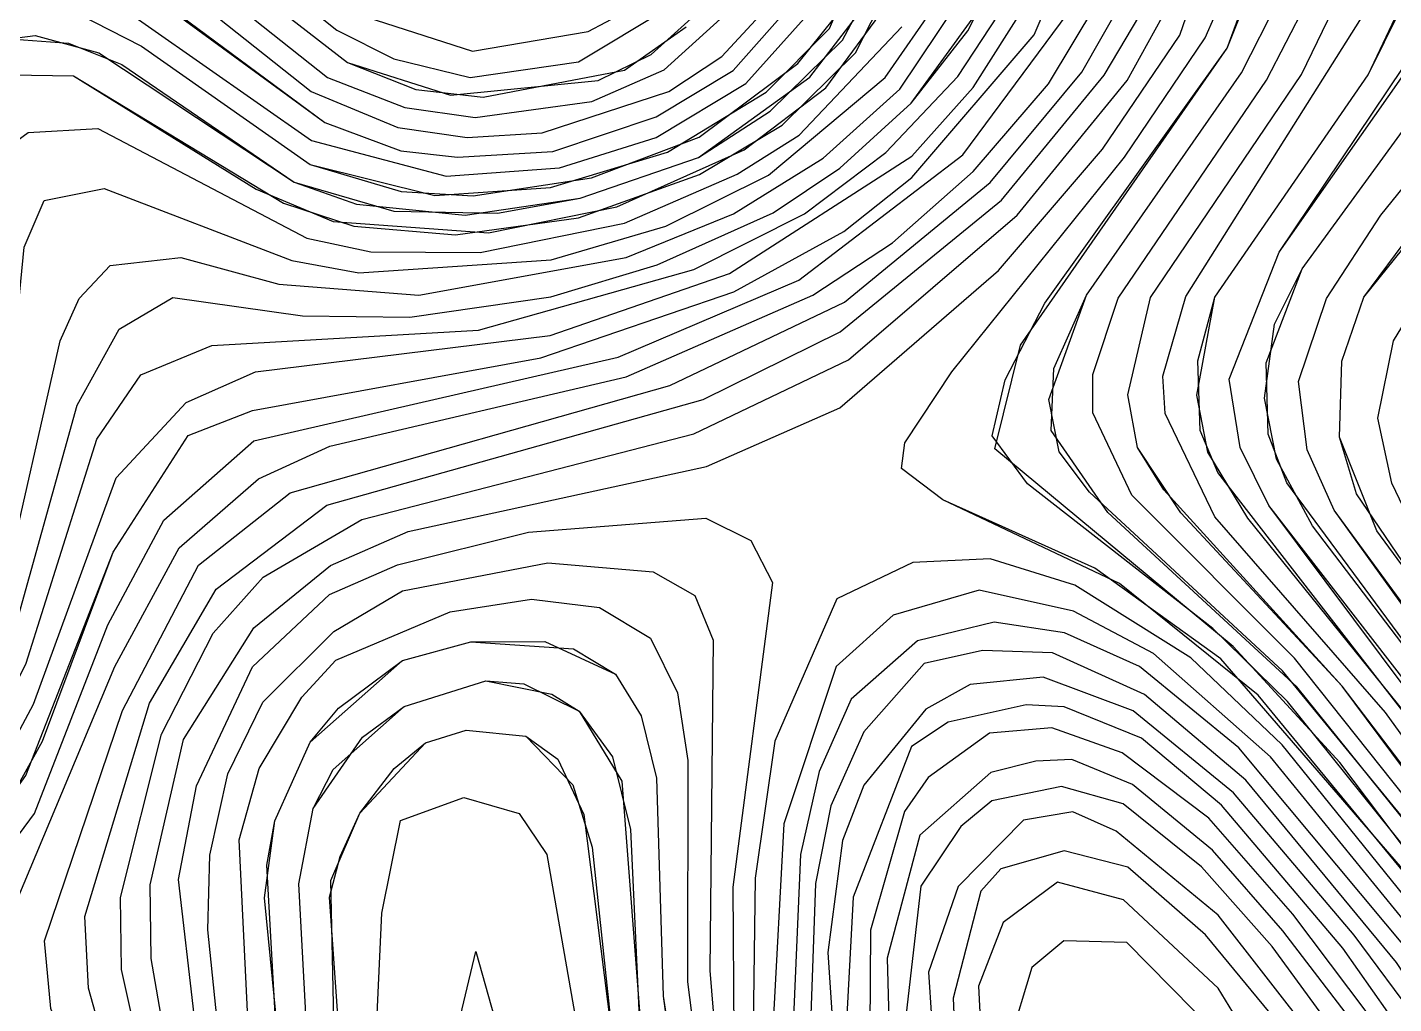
# Model space of a CAD drawing. Extents: x 104.513 to 104.5295, y 28.4567 to 28.4663.
# Drawn here: x 104.515954 to 104.517489, y 28.463535 to 28.464631 of the extents above; entities that cross this region are included whole.
import ezdxf

# ---------------------------------------------------------------- set-up
doc = ezdxf.new("R2010")
doc.units = 0
doc.header["$MEASUREMENT"] = 0
for name, color, linetype in [('Contour_Line_Intermediate', 7, 'Continuous'), ('Contour_Line_Major', 7, 'Continuous'), ('Contour_Line_Minor', 7, 'Continuous'), ('Iso-height_Area', 7, 'Continuous')]:
    doc.layers.add(name, color=color, linetype=linetype)

msp = doc.modelspace()

# ---------------------------------------------------------------- linework, layer by layer
at = {"layer": 'Contour_Line_Intermediate', "color": 0}
for points in [[(104.5161195, 28.4647734, 465), (104.5163017, 28.4646276, 465), (104.5163659, 28.4645954, 465), (104.5164513, 28.4645746, 465), (104.5165733, 28.4645922, 465), (104.5166737, 28.4646522, 465)], [(104.5145308, 28.4647133, 455), (104.5147406, 28.4644324, 455), (104.5149213, 28.4642385, 455), (104.5149691, 28.4641626, 455), (104.5151026, 28.4638769, 455), (104.5152125, 28.4637439, 455), (104.5152971, 28.4636993, 455), (104.5154085, 28.4636806, 455), (104.5156808, 28.4637278, 455), (104.5157511, 28.4637607, 455), (104.5157922, 28.4637959, 455), (104.5158753, 28.4639143, 455), (104.5159204, 28.4640793, 455), (104.5159505, 28.464384, 455), (104.5159729, 28.4644365, 455), (104.5160403, 28.4644497, 455), (104.516251, 28.4643689, 455), (104.5163265, 28.4643553, 455), (104.5165423, 28.4643698, 455), (104.5166714, 28.4644076, 455), (104.5167868, 28.4644647, 455), (104.5169177, 28.4645744, 455), (104.5169766, 28.464659, 455)], [(104.5176316, 28.4637637, 435), (104.5173979, 28.4640712, 435), (104.5173573, 28.4641459, 435), (104.517344, 28.4642145, 435), (104.5173549, 28.4642974, 435), (104.5173861, 28.4643595, 435), (104.5176289, 28.4646926, 435)], [(104.5158862, 28.4629734, 445), (104.5159623, 28.4630027, 445), (104.516053, 28.4630876, 445), (104.5161014, 28.4632188, 445), (104.5161018, 28.4633848, 445), (104.5160597, 28.463573, 445), (104.5160587, 28.4636537, 445), (104.5161048, 28.463837, 445), (104.5161627, 28.4639506, 445), (104.516219, 28.4640136, 445), (104.5163299, 28.4640781, 445), (104.5167029, 28.4641744, 445), (104.5168763, 28.4642574, 445), (104.5170658, 28.46442, 445), (104.5171896, 28.4645711, 445), (104.5172367, 28.4646564, 445)], [(104.5176089, 28.4634173, 445), (104.5175845, 28.4635021, 445), (104.5175363, 28.4635843, 445), (104.5173505, 28.4638116, 445), (104.5172193, 28.4639277, 445), (104.5171291, 28.4639752, 445), (104.5170232, 28.4639989, 445), (104.5169268, 28.4639706, 445), (104.5168628, 28.4639131, 445), (104.5168039, 28.4637366, 445), (104.5167915, 28.4635065, 445), (104.5168505, 28.46318, 445), (104.5168894, 28.4631052, 445), (104.5169306, 28.4630632, 445), (104.5170253, 28.4630171, 445), (104.5171133, 28.4630014, 445), (104.5172038, 28.4630053, 445), (104.5173249, 28.4630487, 445), (104.5174482, 28.4631326, 445), (104.5175285, 28.4632143, 445), (104.5175993, 28.4633427, 445), (104.5176089, 28.4634173, 445)], [(104.517374, 28.4634173, 455), (104.5172918, 28.463552, 455), (104.5171855, 28.4636513, 455), (104.5171113, 28.463671, 455), (104.5170503, 28.4636256, 455), (104.5170226, 28.4635541, 455), (104.5170304, 28.4633996, 455), (104.5170556, 28.4633197, 455), (104.5171144, 28.4632463, 455), (104.5171755, 28.4632354, 455), (104.5172572, 28.4632564, 455), (104.517346, 28.4633308, 455), (104.517374, 28.4634173, 455)]]:
    msp.add_polyline3d(points, dxfattribs=at)
at = {"layer": 'Contour_Line_Major', "color": 0}
for points in [[(104.5175993, 28.4636442, 440), (104.5173777, 28.4639225, 440), (104.5171949, 28.4641056, 440), (104.5171511, 28.4641981, 440), (104.517151, 28.4642408, 440), (104.5171795, 28.4643268, 440), (104.5173462, 28.4645715, 440), (104.5173903, 28.4646567, 440), (104.5174378, 28.4648361, 440), (104.5174429, 28.4649676, 440), (104.5174222, 28.4651225, 440), (104.5173572, 28.4653006, 440), (104.5172803, 28.4654255, 440), (104.5172633, 28.4654947, 440), (104.5172757, 28.4655713, 440), (104.5173027, 28.465606, 440), (104.5173776, 28.4656518, 440), (104.5174044, 28.4656107, 440), (104.5174345, 28.4654609, 440), (104.5174737, 28.4653507, 440), (104.5175078, 28.4652948, 440)], [(104.5144194, 28.4646114, 450), (104.5145283, 28.4644645, 450), (104.5148196, 28.4641459, 450), (104.5150461, 28.4637421, 450), (104.5151701, 28.4636144, 450), (104.5153022, 28.4635472, 450), (104.5153808, 28.463534, 450), (104.5154656, 28.4635381, 450), (104.5157079, 28.4635906, 450), (104.5158442, 28.4636607, 450), (104.5159251, 28.4637462, 450), (104.5159709, 28.4638291, 450), (104.5160504, 28.4640414, 450), (104.5161347, 28.4641726, 450), (104.5162071, 28.4642007, 450), (104.5165307, 28.4642598, 450), (104.5167477, 28.4643338, 450), (104.5168711, 28.4644016, 450), (104.5169478, 28.4644622, 450), (104.5170852, 28.4646225, 450), (104.5171332, 28.4647358, 450)], [(104.5160291, 28.4646747, 460), (104.5162732, 28.4645036, 460), (104.5164245, 28.4644636, 460), (104.5165517, 28.4644732, 460), (104.5166604, 28.4645071, 460), (104.5167613, 28.4645677, 460), (104.5168399, 28.4646553, 460)], [(104.5160448, 28.4629219, 440), (104.5161488, 28.463038, 440), (104.5162097, 28.463169, 440), (104.5162385, 28.4633289, 440), (104.5162401, 28.4634518, 440), (104.5162205, 28.4636532, 440), (104.5162319, 28.46374, 440), (104.5162718, 28.4638283, 440), (104.5163036, 28.4638665, 440), (104.5163753, 28.4639199, 440), (104.5164524, 28.4639408, 440), (104.5165677, 28.463933, 440), (104.5166149, 28.4639046, 440), (104.5166436, 28.4638577, 440), (104.5166608, 28.4637876, 440), (104.5166683, 28.4635431, 440), (104.5166844, 28.4634238, 440), (104.5167548, 28.4631712, 440), (104.5168245, 28.4630404, 440), (104.5169161, 28.4629667, 440), (104.5170606, 28.4629165, 440)], [(104.5175126, 28.4634173, 450), (104.5174807, 28.4634954, 450), (104.5173756, 28.4636352, 450), (104.5172811, 28.4637429, 450), (104.5171838, 28.463816, 450), (104.5171048, 28.4638441, 450), (104.517035, 28.4638382, 450), (104.516966, 28.4637886, 450), (104.5169395, 28.4637504, 450), (104.5169011, 28.4636169, 450), (104.5168999, 28.4634506, 450), (104.516949, 28.4631905, 450), (104.5170012, 28.4631365, 450), (104.5170679, 28.4631052, 450), (104.5171439, 28.463096, 450), (104.517236, 28.463113, 450), (104.5173401, 28.4631597, 450), (104.5174568, 28.4632574, 450), (104.5174965, 28.4633312, 450), (104.5175126, 28.4634173, 450)]]:
    msp.add_polyline3d(points, dxfattribs=at)
at = {"layer": 'Contour_Line_Minor', "color": 0}
for points in [[(104.5175594, 28.4636105, 443), (104.5173366, 28.463881, 443), (104.517181, 28.4640065, 443), (104.5169824, 28.4641004, 443), (104.5169362, 28.4641356, 443), (104.5169396, 28.4641642, 443), (104.5169925, 28.4642438, 443), (104.5171865, 28.4644851, 443), (104.5172771, 28.4646189, 443), (104.5173097, 28.4646936, 443), (104.517337, 28.4648281, 443), (104.5173329, 28.4649515, 443), (104.5173125, 28.465024, 443), (104.5171276, 28.4653762, 443), (104.517089, 28.4654905, 443), (104.5170884, 28.4655753, 443), (104.517139, 28.4656822, 443), (104.5174277, 28.4659721, 443), (104.5175404, 28.466107, 443)], [(104.5176069, 28.4635689, 442), (104.5174284, 28.4638052, 442), (104.5173087, 28.4639356, 442), (104.5170407, 28.4641575, 442), (104.5170697, 28.4642741, 442), (104.517302, 28.4646074, 442), (104.5173425, 28.4647087, 442), (104.5173678, 28.4648297, 442), (104.5173678, 28.4649373, 442), (104.5173445, 28.4650408, 442), (104.5171239, 28.4654903, 442), (104.5171223, 28.4655716, 442), (104.5172031, 28.4656933, 442), (104.5175863, 28.4660504, 442)], [(104.5175674, 28.4636579, 441), (104.5173803, 28.4638904, 441), (104.5171678, 28.464086, 441), (104.517104, 28.464178, 441), (104.517107, 28.4642479, 441), (104.5171439, 28.4643299, 441), (104.5173178, 28.4645798, 441), (104.5173594, 28.4646611, 441), (104.517405, 28.464862, 441), (104.5173993, 28.4649867, 441), (104.5173733, 28.465078, 441), (104.5173245, 28.4651968, 441), (104.5171988, 28.4654292, 441), (104.5171805, 28.4654948, 441), (104.5171851, 28.4655753, 441), (104.517237, 28.4656591, 441), (104.5175402, 28.4659194, 441)], [(104.5176241, 28.4636377, 439), (104.5174309, 28.463891, 439), (104.51725, 28.4640858, 439), (104.5172013, 28.4641592, 439), (104.5171902, 28.464218, 439), (104.5172158, 28.4643273, 439), (104.5173855, 28.4645779, 439), (104.5174271, 28.4646638, 439), (104.5174746, 28.4648157, 439), (104.5175065, 28.4650407, 439)], [(104.5176526, 28.4636218, 438), (104.5174797, 28.4638614, 438), (104.5172882, 28.4640811, 438), (104.5172321, 28.4641972, 438), (104.5172295, 28.4642391, 438), (104.5172553, 28.4643286, 438), (104.5174636, 28.4646587, 438), (104.5175441, 28.4649069, 438)], [(104.5175655, 28.463782, 437), (104.5173251, 28.4640798, 437), (104.51728, 28.4641539, 437), (104.5172677, 28.4642179, 437), (104.5172882, 28.4643279, 437), (104.5174601, 28.4645775, 437), (104.5176126, 28.4648995, 437)], [(104.5175822, 28.4637931, 436), (104.5173485, 28.4640938, 436), (104.5173165, 28.4641589, 436), (104.5173041, 28.4642357, 436), (104.5173603, 28.4643782, 436), (104.5176573, 28.4648207, 436)], [(104.515824, 28.462938, 444), (104.5159161, 28.4629592, 444), (104.5160043, 28.4630074, 444), (104.516044, 28.4630453, 444), (104.5161187, 28.4631751, 444), (104.5161333, 28.4633548, 444), (104.516093, 28.4635853, 444), (104.5160919, 28.4636678, 444), (104.5161293, 28.4638313, 444), (104.5162083, 28.4639567, 444), (104.5162945, 28.4640266, 444), (104.516382, 28.4640647, 444), (104.5167171, 28.4641378, 444), (104.5168668, 28.4642036, 444), (104.5170449, 28.4643577, 444), (104.5171619, 28.4644941, 444), (104.5172488, 28.464622, 444), (104.5173001, 28.4647704, 444)], [(104.5144238, 28.4647388, 452), (104.5145005, 28.4646087, 452), (104.5146461, 28.4644199, 452), (104.5148854, 28.4641615, 452), (104.5150794, 28.4637805, 452), (104.5152049, 28.4636545, 452), (104.5153305, 28.4636043, 452), (104.5154574, 28.4636049, 452), (104.5157152, 28.4636615, 452), (104.5157976, 28.4637019, 452), (104.5158842, 28.4637788, 452), (104.5159525, 28.463917, 452), (104.5160322, 28.4641682, 452), (104.5160814, 28.4642406, 452), (104.5161613, 28.4642735, 452), (104.5164609, 28.4642906, 452), (104.5167028, 28.464359, 452), (104.516827, 28.4644215, 452), (104.5169183, 28.4644903, 452), (104.5169993, 28.4645756, 452), (104.517054, 28.4646588, 452)], [(104.5161066, 28.464752, 464), (104.5163135, 28.4645914, 464), (104.5163906, 28.4645608, 464), (104.516466, 28.4645522, 464), (104.5166249, 28.4645828, 464), (104.516694, 28.4646313, 464)], [(104.514461, 28.4647275, 453), (104.5145252, 28.4646254, 453), (104.5147043, 28.4643934, 453), (104.5149018, 28.4641811, 453), (104.5151004, 28.4637928, 453), (104.5151509, 28.4637324, 453), (104.5152262, 28.4636724, 453), (104.5153456, 28.4636308, 453), (104.5154703, 28.4636342, 453), (104.5157057, 28.4636878, 453), (104.5157951, 28.4637289, 453), (104.5158902, 28.4638308, 453), (104.5159424, 28.4639645, 453), (104.5160098, 28.4642067, 453), (104.5160571, 28.4642919, 453), (104.5161174, 28.4643276, 453), (104.5162632, 28.464307, 453), (104.5163838, 28.4643054, 453), (104.516542, 28.4643281, 453), (104.5166614, 28.4643642, 453), (104.516792, 28.4644225, 453), (104.5168666, 28.4644725, 453), (104.516947, 28.4645458, 453), (104.5170293, 28.464659, 453)], [(104.516105, 28.4647222, 463), (104.5162913, 28.4645745, 463), (104.516378, 28.4645407, 463), (104.5164571, 28.4645295, 463), (104.5165881, 28.4645476, 463), (104.5166695, 28.464583, 463), (104.5167525, 28.4646584, 463)], [(104.5145099, 28.4646978, 454), (104.5147234, 28.4644136, 454), (104.5149008, 28.4642281, 454), (104.5150815, 28.4638666, 454), (104.5151343, 28.4637878, 454), (104.5151944, 28.4637268, 454), (104.5153028, 28.4636675, 454), (104.5153959, 28.4636551, 454), (104.5156701, 28.4637024, 454), (104.5157196, 28.4637182, 454), (104.5158094, 28.4637739, 454), (104.5158764, 28.4638623, 454), (104.5159275, 28.4639997, 454), (104.5159908, 28.4642787, 454), (104.5160123, 28.4643262, 454), (104.5160471, 28.4643633, 454), (104.5161264, 28.4643722, 454), (104.5162366, 28.4643424, 454), (104.5163939, 28.4643302, 454), (104.5166266, 28.4643722, 454), (104.5167472, 28.4644212, 454), (104.5168479, 28.4644838, 454), (104.5169342, 28.4645614, 454), (104.5169997, 28.4646589, 454)], [(104.516072, 28.4646819, 461), (104.5162883, 28.464524, 461), (104.5163734, 28.4644922, 461), (104.5164371, 28.464485, 461), (104.5165443, 28.4644913, 461), (104.5166606, 28.4645302, 461), (104.5167469, 28.4645825, 461), (104.5168169, 28.4646614, 461)], [(104.5161156, 28.4646837, 462), (104.5162727, 28.4645587, 462), (104.5163703, 28.4645184, 462), (104.5164481, 28.4645069, 462), (104.5165322, 28.4645124, 462), (104.5166747, 28.4645586, 462), (104.5167343, 28.4645981, 462), (104.516791, 28.4646595, 462)], [(104.5144473, 28.4646298, 451), (104.5145865, 28.4644454, 451), (104.5148644, 28.4641371, 451), (104.5150627, 28.4637611, 451), (104.515185, 28.4636365, 451), (104.5153199, 28.4635751, 451), (104.5154388, 28.4635727, 451), (104.5157198, 28.4636324, 451), (104.5158252, 28.4636836, 451), (104.5158973, 28.4637521, 451), (104.515961, 28.463871, 451), (104.5160538, 28.4641251, 451), (104.5161323, 28.4642096, 451), (104.5162105, 28.464244, 451), (104.5165413, 28.4642847, 451), (104.5167427, 28.4643544, 451), (104.5169476, 28.4644863, 451), (104.5170166, 28.4645633, 451), (104.5170772, 28.4646586, 451)], [(104.5158361, 28.4635782, 449), (104.5159621, 28.4637481, 449), (104.5160446, 28.4639599, 449), (104.5161073, 28.4640775, 449), (104.5162086, 28.4641664, 449), (104.5166178, 28.4642604, 449), (104.5168207, 28.4643468, 449), (104.5170049, 28.4644878, 449), (104.5171319, 28.4646585, 449)], [(104.5158686, 28.4630199, 447), (104.5159577, 28.4630644, 447), (104.5160428, 28.4631685, 447), (104.5160533, 28.4632381, 447), (104.5160479, 28.4633418, 447), (104.5159805, 28.4635293, 447), (104.5159731, 28.4636052, 447), (104.5160609, 28.4638638, 447), (104.5161462, 28.464027, 447), (104.5162493, 28.4641081, 447), (104.5166758, 28.4642287, 447), (104.516872, 28.4643222, 447), (104.5170356, 28.4644566, 447), (104.5171386, 28.4645803, 447), (104.5171844, 28.4646606, 447)], [(104.5158871, 28.4645781, 457), (104.5160059, 28.4645762, 457), (104.5162109, 28.4644492, 457), (104.5162974, 28.4644129, 457), (104.5164721, 28.4644002, 457), (104.5166161, 28.4644294, 457), (104.5167591, 28.4644931, 457), (104.5168512, 28.4645628, 457), (104.5169211, 28.4646578, 457)], [(104.5159128, 28.4635805, 448), (104.5160524, 28.4639132, 448), (104.5161246, 28.4640465, 448), (104.5162136, 28.4641239, 448), (104.5162937, 28.4641607, 448), (104.5166269, 28.4642384, 448), (104.5168364, 28.4643302, 448), (104.516926, 28.4643887, 448), (104.5170167, 28.4644689, 448), (104.517101, 28.4645672, 448), (104.5171554, 28.4646577, 448)], [(104.515919, 28.464619, 458), (104.5160001, 28.4646131, 458), (104.5160601, 28.4645889, 458), (104.5162538, 28.4644569, 458), (104.5163657, 28.4644243, 458), (104.5164822, 28.4644223, 458), (104.5165751, 28.4644388, 458), (104.516708, 28.4644847, 458), (104.516833, 28.464575, 458), (104.5168983, 28.4646595, 458)], [(104.515923, 28.4630125, 446), (104.5160117, 28.4630794, 446), (104.5160422, 28.4631182, 446), (104.5160746, 28.4632046, 446), (104.5160739, 28.463369, 446), (104.5160226, 28.4635521, 446), (104.5160185, 28.4636325, 446), (104.5160913, 28.4638718, 446), (104.5161663, 28.4640001, 446), (104.5162905, 28.4640943, 446), (104.5167133, 28.4642128, 446), (104.5168672, 28.4642889, 446), (104.5170483, 28.4644368, 446), (104.5171637, 28.4645771, 446), (104.517212, 28.4646582, 446)], [(104.5159935, 28.4646551, 459), (104.5160821, 28.4646095, 459), (104.5162716, 28.4644766, 459), (104.5163738, 28.4644464, 459), (104.5164547, 28.4644415, 459), (104.5165878, 28.4644617, 459), (104.5167088, 28.4645074, 459), (104.5168196, 28.4645901, 459), (104.5168749, 28.4646591, 459)], [(104.5163133, 28.4646493, 466), (104.5164542, 28.4646041, 466), (104.5165841, 28.464626, 466), (104.5166239, 28.4646472, 466)], [(104.515915, 28.4644836, 456), (104.515955, 28.4645127, 456), (104.5160332, 28.4645171, 456), (104.5162679, 28.4643941, 456), (104.51634, 28.4643788, 456), (104.5164627, 28.464378, 456), (104.5166248, 28.4644108, 456), (104.5167515, 28.4644659, 456), (104.516821, 28.4645096, 456), (104.5169364, 28.4646312, 456)], [(104.5176833, 28.4637257, 434), (104.5174219, 28.4640886, 434), (104.5173916, 28.4641563, 434), (104.5173819, 28.4642333, 434), (104.5174135, 28.4643262, 434), (104.5174746, 28.46442, 434), (104.5176259, 28.4646066, 434)], [(104.5177255, 28.4636979, 433), (104.5174473, 28.4641071, 433), (104.517428, 28.4641708, 433), (104.5174306, 28.4642558, 433), (104.5174554, 28.4643279, 433), (104.5175083, 28.4643989, 433)], [(104.5175306, 28.4640275, 432), (104.517487, 28.4641189, 432), (104.5174713, 28.464192, 432), (104.5174887, 28.4642789, 432), (104.5175418, 28.4643658, 432)], [(104.5161592, 28.4633701, 443), (104.516124, 28.463674, 443), (104.5161442, 28.4637791, 443), (104.5162068, 28.4639129, 443), (104.5162935, 28.463994, 443), (104.5163699, 28.4640273, 443), (104.5165169, 28.4640639, 443), (104.5167163, 28.4640798, 443), (104.5167668, 28.4640547, 443), (104.516791, 28.4640076, 443), (104.5167466, 28.4636652, 443), (104.5167475, 28.4634998, 443)], [(104.5176248, 28.4634173, 444), (104.5175979, 28.4635111, 444), (104.5175479, 28.4635974, 444), (104.5173637, 28.4638252, 444), (104.5172611, 28.463923, 444), (104.5171307, 28.4640046, 444), (104.5170356, 28.464034, 444), (104.5169486, 28.4640299, 444), (104.5168635, 28.463989, 444), (104.5167937, 28.4638291, 444), (104.5167715, 28.4636756, 444), (104.5167694, 28.4635081, 444), (104.5168357, 28.4631709, 444), (104.5168764, 28.4630901, 444), (104.5169178, 28.4630514, 444), (104.5170019, 28.4630053, 444), (104.5171299, 28.4629833, 444), (104.5172138, 28.4629901, 444), (104.5173185, 28.4630251, 444), (104.5174578, 28.4631201, 444), (104.5175397, 28.4632059, 444), (104.5176184, 28.4633343, 444), (104.5176248, 28.4634173, 444)], [(104.5161853, 28.4633413, 442), (104.5161569, 28.4636174, 442), (104.5161591, 28.4637014, 442), (104.5161792, 28.4637925, 442), (104.5162184, 28.4638731, 442), (104.5162982, 28.4639525, 442), (104.5163754, 28.4639981, 442), (104.5165389, 28.4640295, 442), (104.516657, 28.4640196, 442), (104.5167037, 28.4639929, 442), (104.5167245, 28.4639426, 442), (104.5167206, 28.4635719, 442), (104.5167309, 28.4634488, 442)], [(104.516007, 28.4629266, 441), (104.5160915, 28.4629991, 441), (104.5161522, 28.4630859, 441), (104.5161868, 28.4631766, 441), (104.5162106, 28.4633333, 441), (104.5161918, 28.4637185, 441), (104.5162143, 28.4637986, 441), (104.5162625, 28.4638786, 441), (104.5163006, 28.4639203, 441), (104.516429, 28.4639745, 441), (104.5165205, 28.4639889, 441), (104.5165967, 28.4639793, 441), (104.5166539, 28.4639448, 441), (104.5166844, 28.4638837, 441), (104.516696, 28.4638077, 441), (104.5166957, 28.4635591, 441), (104.5167159, 28.4634006, 441), (104.5167724, 28.4631826, 441), (104.5168397, 28.4630509, 441), (104.5168804, 28.4630101, 441), (104.5169585, 28.4629663, 441), (104.5171087, 28.4629289, 441)], [(104.5175907, 28.4634173, 446), (104.5175677, 28.4634967, 446), (104.5175068, 28.4635924, 446), (104.5173149, 28.4638218, 446), (104.5172033, 28.4639132, 446), (104.5171192, 28.4639508, 446), (104.5170402, 28.463963, 446), (104.5169539, 28.4639418, 446), (104.5168796, 28.4638766, 446), (104.5168434, 28.4637951, 446), (104.5168226, 28.4637022, 446), (104.5168134, 28.4634933, 446), (104.5168652, 28.4631891, 446), (104.5169434, 28.463075, 446), (104.5170346, 28.463034, 446), (104.5171485, 28.4630206, 446), (104.5172404, 28.4630359, 446), (104.5173384, 28.4630741, 446), (104.5174415, 28.4631474, 446), (104.5175404, 28.4632528, 446), (104.5175779, 28.463332, 446), (104.5175907, 28.4634173, 446)], [(104.5175726, 28.4634173, 447), (104.5175509, 28.4634913, 447), (104.5174921, 28.4635809, 447), (104.5173227, 28.4637854, 447), (104.5172089, 28.4638817, 447), (104.5171055, 28.4639286, 447), (104.5170269, 28.4639312, 447), (104.5169615, 28.4639164, 447), (104.5168938, 28.4638398, 447), (104.5168568, 28.4637567, 447), (104.5168393, 28.4636696, 447), (104.5168333, 28.463501, 447), (104.516876, 28.4632195, 447), (104.5168998, 28.4631615, 447), (104.5169562, 28.4630868, 447), (104.5170406, 28.4630514, 447), (104.5171192, 28.463039, 447), (104.5172493, 28.463056, 447), (104.5173329, 28.4630919, 447), (104.5174282, 28.4631582, 447), (104.5175082, 28.4632401, 447), (104.5175598, 28.4633284, 447), (104.5175726, 28.4634173, 447)], [(104.5160417, 28.4628954, 439), (104.5161227, 28.4629674, 439), (104.5161829, 28.4630524, 439), (104.5162326, 28.4631634, 439), (104.5162636, 28.4633002, 439), (104.5162721, 28.4634254, 439), (104.516259, 28.4636691, 439), (104.5162751, 28.4637537, 439), (104.5163307, 28.4638339, 439), (104.5163773, 28.4638681, 439), (104.5164689, 28.4638969, 439), (104.5165434, 28.4638821, 439), (104.5165739, 28.4638628, 439), (104.5166113, 28.4638118, 439), (104.5166316, 28.4637301, 439), (104.5166408, 28.4635271, 439), (104.5166661, 28.463376, 439), (104.5167488, 28.4631272, 439), (104.5168101, 28.4630255, 439), (104.516908, 28.4629505, 439), (104.5170488, 28.4629014, 439)], [(104.5175545, 28.4634173, 448), (104.5175167, 28.4635142, 448), (104.5174445, 28.4636113, 448), (104.5173091, 28.4637714, 448), (104.5171961, 28.4638635, 448), (104.5170952, 28.4639012, 448), (104.5170132, 28.463893, 448), (104.5169633, 28.4638651, 448), (104.5168936, 28.4637798, 448), (104.5168699, 28.4637176, 448), (104.5168531, 28.4635921, 448), (104.5168689, 28.4633564, 448), (104.5169159, 28.4631723, 448), (104.5169529, 28.463119, 448), (104.5169962, 28.463087, 448), (104.5171264, 28.4630573, 448), (104.5172141, 28.4630656, 448), (104.5173182, 28.4631026, 448), (104.5174113, 28.4631674, 448), (104.5174946, 28.4632526, 448), (104.5175451, 28.4633321, 448), (104.5175545, 28.4634173, 448)], [(104.5175363, 28.4634173, 449), (104.5174993, 28.4635009, 449), (104.5174318, 28.4635969, 449), (104.5172956, 28.4637575, 449), (104.5172058, 28.4638327, 449), (104.5171189, 28.4638679, 449), (104.5170759, 28.4638702, 449), (104.5169885, 28.4638506, 449), (104.5169471, 28.4638232, 449), (104.5168816, 28.4636542, 449), (104.5168734, 28.4635004, 449), (104.5169205, 28.4632139, 449), (104.5169456, 28.4631575, 449), (104.5169912, 28.4631163, 449), (104.5170607, 28.4630822, 449), (104.5171773, 28.4630771, 449), (104.5173255, 28.4631285, 449), (104.5174019, 28.4631808, 449), (104.5174772, 28.4632591, 449), (104.517527, 28.4633447, 449), (104.5175363, 28.4634173, 449)], [(104.5160982, 28.4629117, 438), (104.5161755, 28.4629992, 438), (104.5162277, 28.4630861, 438), (104.5162762, 28.463223, 438), (104.5163018, 28.4633611, 438), (104.5162951, 28.4636728, 438), (104.5163274, 28.4637483, 438), (104.516366, 28.4637986, 438), (104.5164012, 28.4638275, 438), (104.5164468, 28.4638418, 438), (104.516514, 28.463835, 438), (104.5165667, 28.4637803, 438), (104.5165885, 28.4637103, 438), (104.5166133, 28.4634778, 438), (104.5166496, 28.4633289, 438), (104.5167295, 28.4631173, 438), (104.5167959, 28.4630098, 438), (104.5169213, 28.4629238, 438)], [(104.5174885, 28.4634173, 451), (104.5174529, 28.4635009, 451), (104.5173645, 28.4636165, 451), (104.5172855, 28.463707, 451), (104.5171956, 28.4637805, 451), (104.5171273, 28.4638086, 451), (104.517087, 28.4638069, 451), (104.5170364, 28.4637941, 451), (104.5169568, 28.4637237, 451), (104.5169199, 28.4635858, 451), (104.5169243, 28.4634212, 451), (104.5169529, 28.4632465, 451), (104.5169774, 28.4631961, 451), (104.5170188, 28.463152, 451), (104.5170797, 28.4631268, 451), (104.5171589, 28.4631201, 451), (104.5172879, 28.4631527, 451), (104.5173719, 28.4632079, 451), (104.5174477, 28.4632886, 451), (104.5174753, 28.4633312, 451), (104.5174885, 28.4634173, 451)], [(104.5174644, 28.4634173, 452), (104.5174206, 28.4635056, 452), (104.5173524, 28.4635986, 452), (104.5172731, 28.4636883, 452), (104.5171849, 28.4637588, 452), (104.5171157, 28.4637783, 452), (104.5170376, 28.4637622, 452), (104.5170027, 28.4637335, 452), (104.5169576, 28.4636664, 452), (104.5169397, 28.4635103, 452), (104.5169569, 28.4633367, 452), (104.5170009, 28.4632119, 452), (104.5170564, 28.4631572, 452), (104.5171735, 28.4631441, 452), (104.5172585, 28.4631615, 452), (104.5173152, 28.4631903, 452), (104.5173977, 28.4632623, 452), (104.5174558, 28.4633341, 452), (104.5174644, 28.4634173, 452)], [(104.5161514, 28.4629316, 437), (104.5162273, 28.4630366, 437), (104.5162909, 28.4631701, 437), (104.5163382, 28.4633359, 437), (104.5163524, 28.4636363, 437), (104.5163732, 28.4637403, 437), (104.5164443, 28.4637661, 437), (104.5165064, 28.4637479, 437), (104.5165375, 28.4637021, 437), (104.5165936, 28.4633812, 437), (104.5167133, 28.4630955, 437), (104.5167803, 28.4629941, 437), (104.5168984, 28.4629144, 437)], [(104.5174367, 28.4634173, 453), (104.5173996, 28.4634956, 453), (104.5172917, 28.4636338, 453), (104.5171772, 28.4637284, 453), (104.5171286, 28.46375, 453), (104.5170731, 28.4637404, 453), (104.5169998, 28.4636662, 453), (104.5169663, 28.4635701, 453), (104.5169797, 28.4633662, 453), (104.5170222, 28.4632321, 453), (104.5170897, 28.4631746, 453), (104.5172054, 28.4631693, 453), (104.5173416, 28.4632421, 453), (104.5174164, 28.4633317, 453), (104.5174367, 28.4634173, 453)], [(104.5174054, 28.4634173, 454), (104.5173553, 28.4635177, 454), (104.5172776, 28.4636117, 454), (104.5171904, 28.4636879, 454), (104.5171188, 28.4637063, 454), (104.5170477, 28.4636858, 454), (104.5170253, 28.463661, 454), (104.5169941, 28.4635409, 454), (104.5169993, 28.4634181, 454), (104.5170327, 28.4632749, 454), (104.5170851, 28.4632207, 454), (104.517157, 28.4631997, 454), (104.5172858, 28.4632345, 454), (104.5173899, 28.4633333, 454), (104.5174054, 28.4634173, 454)], [(104.5173289, 28.4634173, 456), (104.5172885, 28.4635024, 456), (104.517189, 28.4636033, 456), (104.5171185, 28.4636051, 456), (104.5170826, 28.4635751, 456), (104.5170573, 28.4634919, 456), (104.5170614, 28.4634492, 456), (104.5170929, 28.4633436, 456), (104.5171297, 28.4632996, 456), (104.517202, 28.4632863, 456), (104.517277, 28.4633148, 456), (104.5173045, 28.4633358, 456), (104.5173289, 28.4634173, 456)], [(104.5161728, 28.4629183, 436), (104.516241, 28.4630088, 436), (104.5163446, 28.4632164, 436), (104.5164157, 28.4634159, 436), (104.516458, 28.4635931, 436), (104.5164964, 28.4634561, 436), (104.5166946, 28.4630714, 436), (104.5167638, 28.4629783, 436), (104.5168607, 28.4629115, 436)]]:
    msp.add_polyline3d(points, dxfattribs=at)
at = {"layer": 'Iso-height_Area', "color": 0}
for points in [[(104.5175253, 28.4636551, 443), (104.5172947, 28.4639218, 443), (104.5171531, 28.4640237, 443), (104.5169824, 28.4641004, 443), (104.5169362, 28.4641356, 443), (104.5169396, 28.4641642, 443), (104.5169925, 28.4642438, 443), (104.5171865, 28.4644851, 443), (104.5172771, 28.4646189, 443), (104.5173097, 28.4646936, 443), (104.517337, 28.4648281, 443), (104.5173329, 28.4649515, 443), (104.5173125, 28.465024, 443), (104.5171276, 28.4653762, 443), (104.5170983, 28.4654558, 443), (104.5170857, 28.4655334, 443), (104.5171007, 28.4656186, 443), (104.517139, 28.4656822, 443), (104.5174277, 28.4659721, 443), (104.5175404, 28.466107, 443)], [(104.5175719, 28.4636224, 442), (104.5173698, 28.463874, 442), (104.5172858, 28.4639558, 442), (104.5170774, 28.4641183, 442), (104.5170379, 28.4641721, 442), (104.5170526, 28.4642351, 442), (104.5170971, 28.4643209, 442), (104.517302, 28.4646074, 442), (104.5173557, 28.464754, 442), (104.51737, 28.4648603, 442), (104.5173678, 28.4649373, 442), (104.5173445, 28.4650408, 442), (104.5171311, 28.4654683, 442), (104.5171223, 28.4655716, 442), (104.5171658, 28.4656477, 442), (104.5172438, 28.4657366, 442), (104.517544, 28.4660181, 442)], [(104.5175496, 28.4636817, 441), (104.517364, 28.4639084, 441), (104.5171472, 28.4641087, 441), (104.5171131, 28.4641543, 441), (104.5171016, 28.4642129, 441), (104.5171439, 28.4643299, 441), (104.5173178, 28.4645798, 441), (104.5173594, 28.4646611, 441), (104.517405, 28.464862, 441), (104.517392, 28.465022, 441), (104.5173245, 28.4651968, 441), (104.5171988, 28.4654292, 441), (104.5171805, 28.4654948, 441), (104.5171851, 28.4655753, 441), (104.5172073, 28.4656204, 441), (104.5172803, 28.4657029, 441), (104.5175016, 28.465892, 441)], [(104.5175993, 28.4636442, 440), (104.5173777, 28.4639225, 440), (104.5171949, 28.4641056, 440), (104.5171511, 28.4641981, 440), (104.517151, 28.4642408, 440), (104.5171795, 28.4643268, 440), (104.5173462, 28.4645715, 440), (104.5173903, 28.4646567, 440), (104.5174378, 28.4648361, 440), (104.5174429, 28.4649676, 440), (104.5174222, 28.4651225, 440), (104.5173572, 28.4653006, 440), (104.5172803, 28.4654255, 440), (104.5172633, 28.4654947, 440), (104.5172757, 28.4655713, 440), (104.5173622, 28.46565, 440), (104.5173776, 28.4656518, 440), (104.5174044, 28.4656107, 440), (104.5174345, 28.4654609, 440), (104.5174737, 28.4653507, 440), (104.5175078, 28.4652948, 440)], [(104.5176399, 28.4636108, 439), (104.5174309, 28.463891, 439), (104.5172309, 28.4641115, 439), (104.5172013, 28.4641592, 439), (104.5171902, 28.464218, 439), (104.5172158, 28.4643273, 439), (104.5173855, 28.4645779, 439), (104.5174271, 28.4646638, 439), (104.5174746, 28.4648157, 439), (104.5175065, 28.4650407, 439)], [(104.5176359, 28.4636868, 437), (104.5172915, 28.4641309, 437), (104.5172714, 28.4641782, 437), (104.517269, 28.4642564, 437), (104.5172882, 28.4643279, 437), (104.5174601, 28.4645775, 437), (104.5176261, 28.4649128, 437)], [(104.5176526, 28.4636218, 438), (104.5174797, 28.4638614, 438), (104.5172882, 28.4640811, 438), (104.5172321, 28.4641972, 438), (104.5172295, 28.4642391, 438), (104.5172553, 28.4643286, 438), (104.5174636, 28.4646587, 438), (104.5175441, 28.4649069, 438)], [(104.5158728, 28.4629454, 444), (104.5159619, 28.4629789, 444), (104.516044, 28.4630453, 444), (104.5161187, 28.4631751, 444), (104.5161333, 28.4633548, 444), (104.516093, 28.4635853, 444), (104.5160919, 28.4636678, 444), (104.5161293, 28.4638313, 444), (104.5162083, 28.4639567, 444), (104.5162945, 28.4640266, 444), (104.516382, 28.4640647, 444), (104.5167171, 28.4641378, 444), (104.5168668, 28.4642036, 444), (104.5170449, 28.4643577, 444), (104.5171619, 28.4644941, 444), (104.5172488, 28.464622, 444), (104.5173001, 28.4647704, 444)], [(104.5161195, 28.4647734, 465), (104.5163017, 28.4646276, 465), (104.5163659, 28.4645954, 465), (104.5164513, 28.4645746, 465), (104.5165733, 28.4645922, 465), (104.5166737, 28.4646522, 465)], [(104.5144238, 28.4647388, 452), (104.5145005, 28.4646087, 452), (104.5146461, 28.4644199, 452), (104.5148854, 28.4641615, 452), (104.5150794, 28.4637805, 452), (104.5152049, 28.4636545, 452), (104.5153305, 28.4636043, 452), (104.5154574, 28.4636049, 452), (104.5157152, 28.4636615, 452), (104.5157976, 28.4637019, 452), (104.5158842, 28.4637788, 452), (104.5159525, 28.463917, 452), (104.5160322, 28.4641682, 452), (104.5160814, 28.4642406, 452), (104.5161613, 28.4642735, 452), (104.5164609, 28.4642906, 452), (104.5167028, 28.464359, 452), (104.516827, 28.4644215, 452), (104.5169183, 28.4644903, 452), (104.5169993, 28.4645756, 452), (104.517054, 28.4646588, 452)], [(104.5158871, 28.4645781, 457), (104.5160059, 28.4645762, 457), (104.5162418, 28.4644332, 457), (104.5163206, 28.4644074, 457), (104.5164351, 28.4643979, 457), (104.516573, 28.4644169, 457), (104.516709, 28.4644655, 457), (104.5168019, 28.4645211, 457), (104.5168843, 28.4646023, 457), (104.5169552, 28.4647409, 457)], [(104.5161066, 28.464752, 464), (104.5163135, 28.4645914, 464), (104.5164292, 28.4645547, 464), (104.5165954, 28.4645711, 464), (104.5166547, 28.4646003, 464), (104.516726, 28.4646645, 464)], [(104.5144194, 28.4646114, 450), (104.514603, 28.4643733, 450), (104.5148196, 28.4641459, 450), (104.5148868, 28.4640415, 450), (104.5150135, 28.4637911, 450), (104.515123, 28.4636539, 450), (104.5152164, 28.4635821, 450), (104.5153022, 28.4635472, 450), (104.5154217, 28.463535, 450), (104.5155554, 28.463554, 450), (104.5157459, 28.4636053, 450), (104.515795, 28.463627, 450), (104.515886, 28.4636976, 450), (104.5159522, 28.4637906, 450), (104.5160504, 28.4640414, 450), (104.5161347, 28.4641726, 450), (104.5162071, 28.4642007, 450), (104.5165307, 28.4642598, 450), (104.5167477, 28.4643338, 450), (104.5168711, 28.4644016, 450), (104.5169478, 28.4644622, 450), (104.5170852, 28.4646225, 450), (104.5171332, 28.4647358, 450)], [(104.5145478, 28.4647332, 456), (104.5147376, 28.4644772, 456), (104.5149558, 28.4642292, 456), (104.5151189, 28.4638946, 456), (104.515167, 28.4638257, 456), (104.5152329, 28.4637616, 456), (104.5153444, 28.4637123, 456), (104.5154658, 28.4637074, 456), (104.5156369, 28.4637381, 456), (104.5157865, 28.4638187, 456), (104.5158445, 28.4639156, 456), (104.5158837, 28.4640275, 456), (104.5159083, 28.4641962, 456), (104.5159012, 28.4644412, 456), (104.515915, 28.4644836, 456), (104.515955, 28.4645127, 456), (104.5160332, 28.4645171, 456), (104.5162679, 28.4643941, 456), (104.51634, 28.4643788, 456), (104.5164627, 28.464378, 456), (104.5166248, 28.4644108, 456), (104.5167515, 28.4644659, 456), (104.516821, 28.4645096, 456), (104.5169364, 28.4646312, 456)], [(104.5159935, 28.4646551, 459), (104.5160821, 28.4646095, 459), (104.5162716, 28.4644766, 459), (104.5164119, 28.4644421, 459), (104.5165417, 28.4644511, 459), (104.5166733, 28.4644905, 459), (104.5167841, 28.464558, 459), (104.516855, 28.4646295, 459), (104.5169, 28.4647343, 459)], [(104.5145308, 28.4647133, 455), (104.5147406, 28.4644324, 455), (104.5149213, 28.4642385, 455), (104.5149691, 28.4641626, 455), (104.5151026, 28.4638769, 455), (104.5152125, 28.4637439, 455), (104.5152971, 28.4636993, 455), (104.5154085, 28.4636806, 455), (104.5156808, 28.4637278, 455), (104.5157511, 28.4637607, 455), (104.5157922, 28.4637959, 455), (104.5158753, 28.4639143, 455), (104.5159204, 28.4640793, 455), (104.5159505, 28.464384, 455), (104.5159729, 28.4644365, 455), (104.5160403, 28.4644497, 455), (104.516251, 28.4643689, 455), (104.5163265, 28.4643553, 455), (104.5165423, 28.4643698, 455), (104.5166714, 28.4644076, 455), (104.5167868, 28.4644647, 455), (104.5169177, 28.4645744, 455), (104.5169766, 28.464659, 455)], [(104.516105, 28.4647222, 463), (104.5162913, 28.4645745, 463), (104.516378, 28.4645407, 463), (104.5164571, 28.4645295, 463), (104.5165881, 28.4645476, 463), (104.5166695, 28.464583, 463), (104.5167525, 28.4646584, 463)], [(104.5145099, 28.4646978, 454), (104.5147234, 28.4644136, 454), (104.5149008, 28.4642281, 454), (104.5150815, 28.4638666, 454), (104.5151343, 28.4637878, 454), (104.5151944, 28.4637268, 454), (104.5153028, 28.4636675, 454), (104.5153959, 28.4636551, 454), (104.5156701, 28.4637024, 454), (104.5157196, 28.4637182, 454), (104.5158094, 28.4637739, 454), (104.5158764, 28.4638623, 454), (104.5159275, 28.4639997, 454), (104.5159908, 28.4642787, 454), (104.5160123, 28.4643262, 454), (104.5160471, 28.4643633, 454), (104.5161264, 28.4643722, 454), (104.5162366, 28.4643424, 454), (104.5163939, 28.4643302, 454), (104.5166266, 28.4643722, 454), (104.5167472, 28.4644212, 454), (104.5168479, 28.4644838, 454), (104.5169342, 28.4645614, 454), (104.5169997, 28.4646589, 454)], [(104.5158728, 28.4646099, 458), (104.5159628, 28.4646216, 458), (104.5160345, 28.4646023, 458), (104.5162538, 28.4644569, 458), (104.5163237, 28.4644321, 458), (104.5164459, 28.4644199, 458), (104.5165751, 28.4644388, 458), (104.516708, 28.4644847, 458), (104.5167884, 28.4645365, 458), (104.5168698, 28.4646164, 458), (104.5169167, 28.4647047, 458)], [(104.5145058, 28.4646535, 453), (104.5147043, 28.4643934, 453), (104.5148857, 28.464205, 453), (104.5150646, 28.4638476, 453), (104.5151766, 28.4637095, 453), (104.5152765, 28.4636487, 453), (104.5153843, 28.4636275, 453), (104.5156601, 28.4636743, 453), (104.5157951, 28.4637289, 453), (104.5158902, 28.4638308, 453), (104.5159424, 28.4639645, 453), (104.5160098, 28.4642067, 453), (104.5160571, 28.4642919, 453), (104.5161174, 28.4643276, 453), (104.5162632, 28.464307, 453), (104.5163838, 28.4643054, 453), (104.516542, 28.4643281, 453), (104.5166614, 28.4643642, 453), (104.516792, 28.4644225, 453), (104.5168666, 28.4644725, 453), (104.516947, 28.4645458, 453), (104.5170106, 28.4646267, 453), (104.5170428, 28.4646913, 453)], [(104.5161156, 28.4646837, 462), (104.5162727, 28.4645587, 462), (104.5163703, 28.4645184, 462), (104.5164481, 28.4645069, 462), (104.5165322, 28.4645124, 462), (104.5166747, 28.4645586, 462), (104.5167343, 28.4645981, 462), (104.516791, 28.4646595, 462)], [(104.5176316, 28.4637637, 435), (104.5173689, 28.4641193, 435), (104.5173478, 28.4641739, 435), (104.5173455, 28.464254, 435), (104.5173861, 28.4643595, 435), (104.5176289, 28.4646926, 435)], [(104.5160291, 28.4646747, 460), (104.5162732, 28.4645036, 460), (104.5164245, 28.4644636, 460), (104.5165517, 28.4644732, 460), (104.5166604, 28.4645071, 460), (104.5167613, 28.4645677, 460), (104.5168399, 28.4646553, 460)], [(104.5160981, 28.464665, 461), (104.5162883, 28.464524, 461), (104.5163734, 28.4644922, 461), (104.5164371, 28.464485, 461), (104.5165443, 28.4644913, 461), (104.5166606, 28.4645302, 461), (104.5167469, 28.4645825, 461), (104.5168169, 28.4646614, 461)], [(104.5144473, 28.4646298, 451), (104.5145865, 28.4644454, 451), (104.5148644, 28.4641371, 451), (104.5150627, 28.4637611, 451), (104.515185, 28.4636365, 451), (104.5153199, 28.4635751, 451), (104.5154388, 28.4635727, 451), (104.5157198, 28.4636324, 451), (104.5158252, 28.4636836, 451), (104.5158973, 28.4637521, 451), (104.515961, 28.463871, 451), (104.5160538, 28.4641251, 451), (104.5161323, 28.4642096, 451), (104.5162105, 28.464244, 451), (104.5165413, 28.4642847, 451), (104.5167427, 28.4643544, 451), (104.5169476, 28.4644863, 451), (104.5170166, 28.4645633, 451), (104.5170772, 28.4646586, 451)], [(104.5158361, 28.4635782, 449), (104.5159621, 28.4637481, 449), (104.5160446, 28.4639599, 449), (104.5161073, 28.4640775, 449), (104.5162086, 28.4641664, 449), (104.5166178, 28.4642604, 449), (104.5168207, 28.4643468, 449), (104.5170049, 28.4644878, 449), (104.5171319, 28.4646585, 449)], [(104.5158686, 28.4630199, 447), (104.5159577, 28.4630644, 447), (104.5160428, 28.4631685, 447), (104.5160533, 28.4632381, 447), (104.5160479, 28.4633418, 447), (104.5159805, 28.4635293, 447), (104.5159731, 28.4636052, 447), (104.5160609, 28.4638638, 447), (104.5161462, 28.464027, 447), (104.5162493, 28.4641081, 447), (104.5166758, 28.4642287, 447), (104.516872, 28.4643222, 447), (104.5170356, 28.4644566, 447), (104.5171386, 28.4645803, 447), (104.5171844, 28.4646606, 447)], [(104.5158862, 28.4629734, 445), (104.5159623, 28.4630027, 445), (104.516053, 28.4630876, 445), (104.5161014, 28.4632188, 445), (104.5161018, 28.4633848, 445), (104.5160597, 28.463573, 445), (104.5160587, 28.4636537, 445), (104.5161048, 28.463837, 445), (104.5161627, 28.4639506, 445), (104.516219, 28.4640136, 445), (104.5163299, 28.4640781, 445), (104.5167029, 28.4641744, 445), (104.5168763, 28.4642574, 445), (104.5170658, 28.46442, 445), (104.5171896, 28.4645711, 445), (104.5172367, 28.4646564, 445)], [(104.5159128, 28.4635805, 448), (104.5160524, 28.4639132, 448), (104.5161246, 28.4640465, 448), (104.5162136, 28.4641239, 448), (104.5162937, 28.4641607, 448), (104.5166269, 28.4642384, 448), (104.5168364, 28.4643302, 448), (104.516926, 28.4643887, 448), (104.5170167, 28.4644689, 448), (104.517101, 28.4645672, 448), (104.5171554, 28.4646577, 448)], [(104.515923, 28.4630125, 446), (104.5160117, 28.4630794, 446), (104.5160422, 28.4631182, 446), (104.5160746, 28.4632046, 446), (104.5160739, 28.463369, 446), (104.5160226, 28.4635521, 446), (104.5160185, 28.4636325, 446), (104.5160913, 28.4638718, 446), (104.5161663, 28.4640001, 446), (104.5162905, 28.4640943, 446), (104.5167133, 28.4642128, 446), (104.5168672, 28.4642889, 446), (104.5170483, 28.4644368, 446), (104.5171637, 28.4645771, 446), (104.517212, 28.4646582, 446)], [(104.5163133, 28.4646493, 466), (104.5164542, 28.4646041, 466), (104.5165841, 28.464626, 466), (104.5166239, 28.4646472, 466)], [(104.5176475, 28.4637815, 434), (104.5174219, 28.4640886, 434), (104.5173916, 28.4641563, 434), (104.5173819, 28.4642333, 434), (104.5174135, 28.4643262, 434), (104.5174746, 28.46442, 434), (104.5176259, 28.4646066, 434)], [(104.5176664, 28.4636695, 436), (104.5173485, 28.4640938, 436), (104.5173165, 28.4641589, 436), (104.5173041, 28.4642357, 436), (104.5173603, 28.4643782, 436), (104.5174979, 28.4645739, 436)], [(104.5176684, 28.4637957, 433), (104.5174699, 28.4640653, 433), (104.517428, 28.4641708, 433), (104.5174306, 28.4642558, 433), (104.5174554, 28.4643279, 433), (104.5175853, 28.4644888, 433)], [(104.5175306, 28.4640275, 432), (104.517487, 28.4641189, 432), (104.5174713, 28.464192, 432), (104.5174887, 28.4642789, 432), (104.5175418, 28.4643658, 432)], [(104.5159155, 28.4629336, 443), (104.5160191, 28.4629923, 443), (104.5160971, 28.4630782, 443), (104.5161393, 28.4631649, 443), (104.5161592, 28.4633701, 443), (104.516124, 28.463674, 443), (104.5161442, 28.4637791, 443), (104.5162068, 28.4639129, 443), (104.5162935, 28.463994, 443), (104.5163699, 28.4640273, 443), (104.5165169, 28.4640639, 443), (104.5167163, 28.4640798, 443), (104.5167668, 28.4640547, 443), (104.516791, 28.4640076, 443), (104.5167466, 28.4636652, 443), (104.5167475, 28.4634998, 443), (104.5167982, 28.4632328, 443), (104.5168641, 28.4630768, 443), (104.5169759, 28.4629958, 443), (104.5170842, 28.4629688, 443), (104.5171662, 28.4629663, 443), (104.5172887, 28.462992, 443), (104.5174674, 28.4631076, 443), (104.5175867, 28.4632437, 443)], [(104.5161853, 28.4633413, 442), (104.5161569, 28.4636174, 442), (104.5161591, 28.4637014, 442), (104.5161792, 28.4637925, 442), (104.5162184, 28.4638731, 442), (104.5162982, 28.4639525, 442), (104.5163754, 28.4639981, 442), (104.5165389, 28.4640295, 442), (104.516657, 28.4640196, 442), (104.5167037, 28.4639929, 442), (104.5167245, 28.4639426, 442), (104.5167206, 28.4635719, 442), (104.5167309, 28.4634488, 442)], [(104.516007, 28.4629266, 441), (104.5160915, 28.4629991, 441), (104.5161522, 28.4630859, 441), (104.5161868, 28.4631766, 441), (104.5162106, 28.4633333, 441), (104.5161918, 28.4637185, 441), (104.5162143, 28.4637986, 441), (104.5162625, 28.4638786, 441), (104.5163006, 28.4639203, 441), (104.516429, 28.4639745, 441), (104.5165205, 28.4639889, 441), (104.5165967, 28.4639793, 441), (104.5166539, 28.4639448, 441), (104.5166844, 28.4638837, 441), (104.516696, 28.4638077, 441), (104.5166957, 28.4635591, 441), (104.5167159, 28.4634006, 441), (104.5167724, 28.4631826, 441), (104.5168397, 28.4630509, 441), (104.5168804, 28.4630101, 441), (104.5169585, 28.4629663, 441), (104.5170649, 28.4629349, 441)], [(104.5159656, 28.462882, 440), (104.5160711, 28.4629439, 440), (104.5161269, 28.4630038, 440), (104.5161968, 28.4631362, 440), (104.5162261, 28.4632398, 440), (104.5162411, 28.4633692, 440), (104.5162232, 28.4636899, 440), (104.5162319, 28.46374, 440), (104.5162718, 28.4638283, 440), (104.5163753, 28.4639199, 440), (104.5164524, 28.4639408, 440), (104.5165354, 28.4639411, 440), (104.5166149, 28.4639046, 440), (104.5166436, 28.4638577, 440), (104.5166608, 28.4637876, 440), (104.5166683, 28.4635431, 440), (104.516692, 28.4633902, 440), (104.5167676, 28.463138, 440), (104.5168473, 28.4630155, 440), (104.5169836, 28.4629376, 440)], [(104.5160417, 28.4628954, 439), (104.5161227, 28.4629674, 439), (104.5161829, 28.4630524, 439), (104.5162326, 28.4631634, 439), (104.5162636, 28.4633002, 439), (104.5162721, 28.4634254, 439), (104.516259, 28.4636691, 439), (104.5162751, 28.4637537, 439), (104.5162976, 28.4637976, 439), (104.5163773, 28.4638681, 439), (104.5164689, 28.4638969, 439), (104.5165119, 28.4638936, 439), (104.5165739, 28.4638628, 439), (104.5166218, 28.4637844, 439), (104.5166444, 28.4634921, 439), (104.5166661, 28.463376, 439), (104.5167488, 28.4631272, 439), (104.5168101, 28.4630255, 439), (104.516908, 28.4629505, 439), (104.5170488, 28.4629014, 439)], [(104.516048, 28.4628733, 438), (104.5161366, 28.4629495, 438), (104.516204, 28.4630443, 438), (104.5162623, 28.4631732, 438), (104.5162977, 28.4633308, 438), (104.5163076, 28.4634525, 438), (104.5162934, 28.4636542, 438), (104.5163056, 28.4636998, 438), (104.5163274, 28.4637483, 438), (104.5164012, 28.4638275, 438), (104.5164468, 28.4638418, 438), (104.516514, 28.463835, 438), (104.5165498, 28.4638089, 438), (104.5165792, 28.4637471, 438), (104.5166133, 28.4634778, 438), (104.5166619, 28.463291, 438), (104.5167295, 28.4631173, 438), (104.5167959, 28.4630098, 438), (104.5169213, 28.4629238, 438)], [(104.5161514, 28.4629316, 437), (104.5162273, 28.4630366, 437), (104.5162909, 28.4631701, 437), (104.5163382, 28.4633359, 437), (104.5163524, 28.4636363, 437), (104.5163732, 28.4637403, 437), (104.5164443, 28.4637661, 437), (104.5165064, 28.4637479, 437), (104.5165375, 28.4637021, 437), (104.5165936, 28.4633812, 437), (104.5167257, 28.463072, 437), (104.5167803, 28.4629941, 437), (104.5168274, 28.4629556, 437), (104.5169968, 28.4628785, 437)], [(104.5161728, 28.4629183, 436), (104.516241, 28.4630088, 436), (104.5163446, 28.4632164, 436), (104.5164157, 28.4634159, 436), (104.516458, 28.4635931, 436), (104.5164964, 28.4634561, 436), (104.5166946, 28.4630714, 436), (104.5167422, 28.4630017, 436), (104.5168125, 28.4629399, 436)]]:
    msp.add_polyline3d(points, dxfattribs=at)
for points in [[(104.5176248, 28.4634173, 444), (104.5175979, 28.4635111, 444), (104.5175479, 28.4635974, 444), (104.5173637, 28.4638252, 444), (104.5172611, 28.463923, 444), (104.5171307, 28.4640046, 444), (104.5170356, 28.464034, 444), (104.5169486, 28.4640299, 444), (104.5168635, 28.463989, 444), (104.5167937, 28.4638291, 444), (104.5167715, 28.4636756, 444), (104.5167694, 28.4635081, 444), (104.5168357, 28.4631709, 444), (104.5168764, 28.4630901, 444), (104.5169178, 28.4630514, 444), (104.5170019, 28.4630053, 444), (104.5171299, 28.4629833, 444), (104.5172138, 28.4629901, 444), (104.5173185, 28.4630251, 444), (104.5174578, 28.4631201, 444), (104.5175397, 28.4632059, 444), (104.5176184, 28.4633343, 444), (104.5176248, 28.4634173, 444)], [(104.5176089, 28.4634173, 445), (104.5175845, 28.4635021, 445), (104.5175363, 28.4635843, 445), (104.5173505, 28.4638116, 445), (104.5172193, 28.4639277, 445), (104.5171291, 28.4639752, 445), (104.5170232, 28.4639989, 445), (104.5169268, 28.4639706, 445), (104.5168628, 28.4639131, 445), (104.5168039, 28.4637366, 445), (104.5167915, 28.4635065, 445), (104.5168505, 28.46318, 445), (104.5168894, 28.4631052, 445), (104.5169306, 28.4630632, 445), (104.5170253, 28.4630171, 445), (104.5171133, 28.4630014, 445), (104.5172038, 28.4630053, 445), (104.5173249, 28.4630487, 445), (104.5174482, 28.4631326, 445), (104.5175285, 28.4632143, 445), (104.5175993, 28.4633427, 445), (104.5176089, 28.4634173, 445)], [(104.5175907, 28.4634173, 446), (104.5175677, 28.4634967, 446), (104.5175068, 28.4635924, 446), (104.5173149, 28.4638218, 446), (104.5172033, 28.4639132, 446), (104.5171192, 28.4639508, 446), (104.5170402, 28.463963, 446), (104.5169539, 28.4639418, 446), (104.5168796, 28.4638766, 446), (104.5168434, 28.4637951, 446), (104.5168226, 28.4637022, 446), (104.5168134, 28.4634933, 446), (104.5168652, 28.4631891, 446), (104.5169434, 28.463075, 446), (104.5170346, 28.463034, 446), (104.5171485, 28.4630206, 446), (104.5172404, 28.4630359, 446), (104.5173384, 28.4630741, 446), (104.5174415, 28.4631474, 446), (104.5175404, 28.4632528, 446), (104.5175779, 28.463332, 446), (104.5175907, 28.4634173, 446)], [(104.5175726, 28.4634173, 447), (104.5175509, 28.4634913, 447), (104.5174921, 28.4635809, 447), (104.5173227, 28.4637854, 447), (104.5172089, 28.4638817, 447), (104.5171055, 28.4639286, 447), (104.5170269, 28.4639312, 447), (104.5169615, 28.4639164, 447), (104.5168938, 28.4638398, 447), (104.5168568, 28.4637567, 447), (104.5168393, 28.4636696, 447), (104.5168333, 28.463501, 447), (104.516876, 28.4632195, 447), (104.5168998, 28.4631615, 447), (104.5169562, 28.4630868, 447), (104.5170406, 28.4630514, 447), (104.5171192, 28.463039, 447), (104.5172493, 28.463056, 447), (104.5173329, 28.4630919, 447), (104.5174282, 28.4631582, 447), (104.5175082, 28.4632401, 447), (104.5175598, 28.4633284, 447), (104.5175726, 28.4634173, 447)], [(104.5175545, 28.4634173, 448), (104.5175167, 28.4635142, 448), (104.5174445, 28.4636113, 448), (104.5173091, 28.4637714, 448), (104.5171961, 28.4638635, 448), (104.5170952, 28.4639012, 448), (104.5170132, 28.463893, 448), (104.5169633, 28.4638651, 448), (104.5168936, 28.4637798, 448), (104.5168699, 28.4637176, 448), (104.5168531, 28.4635921, 448), (104.5168689, 28.4633564, 448), (104.5169159, 28.4631723, 448), (104.5169529, 28.463119, 448), (104.5169962, 28.463087, 448), (104.5171264, 28.4630573, 448), (104.5172141, 28.4630656, 448), (104.5173182, 28.4631026, 448), (104.5174113, 28.4631674, 448), (104.5174946, 28.4632526, 448), (104.5175451, 28.4633321, 448), (104.5175545, 28.4634173, 448)], [(104.5175363, 28.4634173, 449), (104.5174993, 28.4635009, 449), (104.5174318, 28.4635969, 449), (104.5172956, 28.4637575, 449), (104.5172058, 28.4638327, 449), (104.5171189, 28.4638679, 449), (104.5170759, 28.4638702, 449), (104.5169885, 28.4638506, 449), (104.5169471, 28.4638232, 449), (104.5168816, 28.4636542, 449), (104.5168734, 28.4635004, 449), (104.5169205, 28.4632139, 449), (104.5169456, 28.4631575, 449), (104.5169912, 28.4631163, 449), (104.5170607, 28.4630822, 449), (104.5171773, 28.4630771, 449), (104.5173255, 28.4631285, 449), (104.5174019, 28.4631808, 449), (104.5174772, 28.4632591, 449), (104.517527, 28.4633447, 449), (104.5175363, 28.4634173, 449)], [(104.5175126, 28.4634173, 450), (104.5174807, 28.4634954, 450), (104.5173756, 28.4636352, 450), (104.5172811, 28.4637429, 450), (104.5171838, 28.463816, 450), (104.5171048, 28.4638441, 450), (104.517035, 28.4638382, 450), (104.516966, 28.4637886, 450), (104.5169395, 28.4637504, 450), (104.5169011, 28.4636169, 450), (104.5168999, 28.4634506, 450), (104.516949, 28.4631905, 450), (104.5170012, 28.4631365, 450), (104.5170679, 28.4631052, 450), (104.5171439, 28.463096, 450), (104.517236, 28.463113, 450), (104.5173401, 28.4631597, 450), (104.5174568, 28.4632574, 450), (104.5174965, 28.4633312, 450), (104.5175126, 28.4634173, 450)], [(104.5174885, 28.4634173, 451), (104.5174529, 28.4635009, 451), (104.5173645, 28.4636165, 451), (104.5172855, 28.463707, 451), (104.5171956, 28.4637805, 451), (104.5171273, 28.4638086, 451), (104.517087, 28.4638069, 451), (104.5170364, 28.4637941, 451), (104.5169568, 28.4637237, 451), (104.5169199, 28.4635858, 451), (104.5169243, 28.4634212, 451), (104.5169529, 28.4632465, 451), (104.5169774, 28.4631961, 451), (104.5170188, 28.463152, 451), (104.5170797, 28.4631268, 451), (104.5171589, 28.4631201, 451), (104.5172879, 28.4631527, 451), (104.5173719, 28.4632079, 451), (104.5174477, 28.4632886, 451), (104.5174753, 28.4633312, 451), (104.5174885, 28.4634173, 451)], [(104.5174644, 28.4634173, 452), (104.5174206, 28.4635056, 452), (104.5173524, 28.4635986, 452), (104.5172731, 28.4636883, 452), (104.5171849, 28.4637588, 452), (104.5171157, 28.4637783, 452), (104.5170376, 28.4637622, 452), (104.5170027, 28.4637335, 452), (104.5169576, 28.4636664, 452), (104.5169397, 28.4635103, 452), (104.5169569, 28.4633367, 452), (104.5170009, 28.4632119, 452), (104.5170564, 28.4631572, 452), (104.5171735, 28.4631441, 452), (104.5172585, 28.4631615, 452), (104.5173152, 28.4631903, 452), (104.5173977, 28.4632623, 452), (104.5174558, 28.4633341, 452), (104.5174644, 28.4634173, 452)], [(104.5174367, 28.4634173, 453), (104.5173996, 28.4634956, 453), (104.5172917, 28.4636338, 453), (104.5171772, 28.4637284, 453), (104.5171286, 28.46375, 453), (104.5170731, 28.4637404, 453), (104.5169998, 28.4636662, 453), (104.5169663, 28.4635701, 453), (104.5169797, 28.4633662, 453), (104.5170222, 28.4632321, 453), (104.5170897, 28.4631746, 453), (104.5172054, 28.4631693, 453), (104.5173416, 28.4632421, 453), (104.5174164, 28.4633317, 453), (104.5174367, 28.4634173, 453)], [(104.5174054, 28.4634173, 454), (104.5173553, 28.4635177, 454), (104.5172776, 28.4636117, 454), (104.5171904, 28.4636879, 454), (104.5171188, 28.4637063, 454), (104.5170477, 28.4636858, 454), (104.5170253, 28.463661, 454), (104.5169941, 28.4635409, 454), (104.5169993, 28.4634181, 454), (104.5170327, 28.4632749, 454), (104.5170851, 28.4632207, 454), (104.517157, 28.4631997, 454), (104.5172858, 28.4632345, 454), (104.5173899, 28.4633333, 454), (104.5174054, 28.4634173, 454)], [(104.517374, 28.4634173, 455), (104.5172918, 28.463552, 455), (104.5171855, 28.4636513, 455), (104.5171113, 28.463671, 455), (104.5170503, 28.4636256, 455), (104.5170226, 28.4635541, 455), (104.5170304, 28.4633996, 455), (104.5170556, 28.4633197, 455), (104.5171144, 28.4632463, 455), (104.5171755, 28.4632354, 455), (104.5172572, 28.4632564, 455), (104.517346, 28.4633308, 455), (104.517374, 28.4634173, 455)], [(104.5173289, 28.4634173, 456), (104.5172885, 28.4635024, 456), (104.517189, 28.4636033, 456), (104.5171185, 28.4636051, 456), (104.5170826, 28.4635751, 456), (104.5170573, 28.4634919, 456), (104.5170614, 28.4634492, 456), (104.5170929, 28.4633436, 456), (104.5171297, 28.4632996, 456), (104.517202, 28.4632863, 456), (104.517277, 28.4633148, 456), (104.5173045, 28.4633358, 456), (104.5173289, 28.4634173, 456)]]:
    msp.add_polyline3d(points, close=True, dxfattribs=at)

doc.saveas('drawing.dxf')
